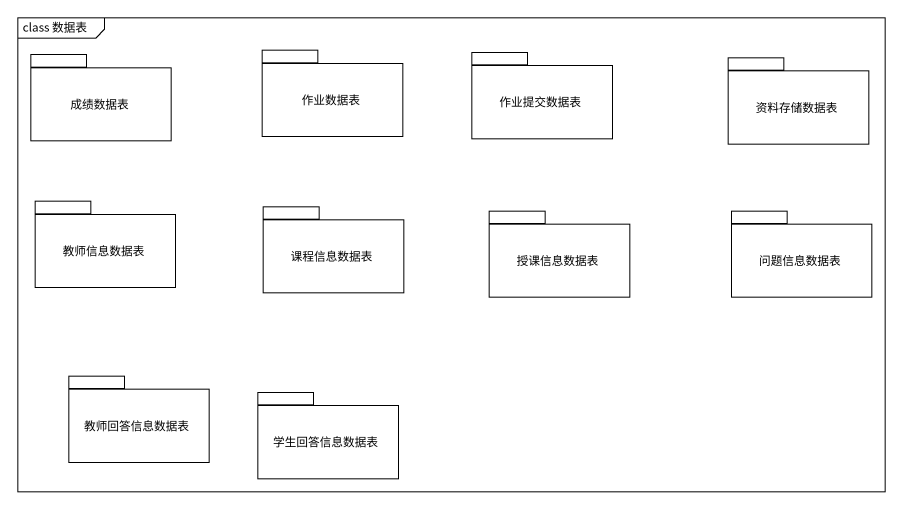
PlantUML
@startuml
mainframe class 数据表
package 成绩数据表 {
}
package 作业数据表 {
}
package 作业提交数据表 {
}
package 资料存储数据表 {
}
package 教师信息数据表 {
}
package 课程信息数据表 {
}
package 授课信息数据表 {
}
package 问题信息数据表 {
}
package 教师回答信息数据表 {
}
package 学生回答信息数据表 {
}
@enduml
